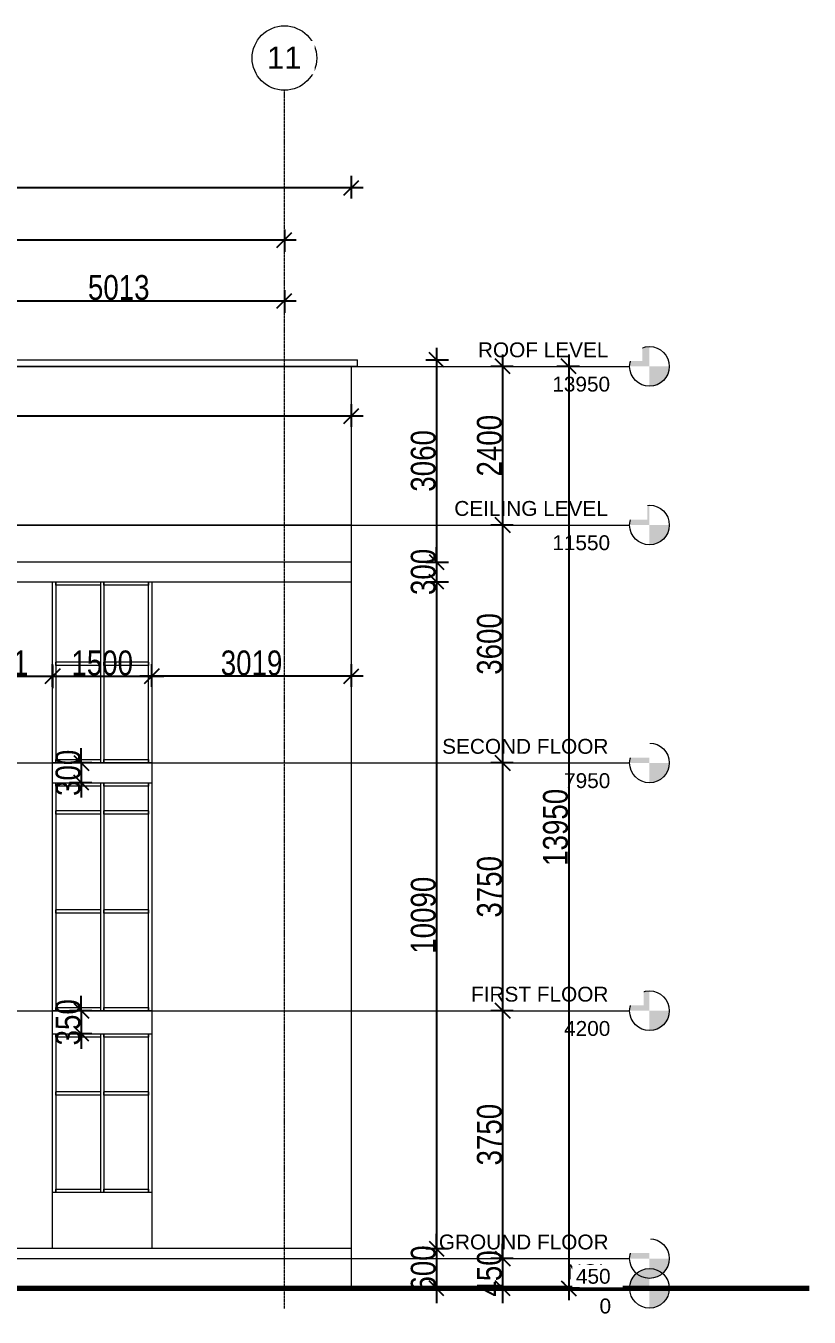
# Model space of a CAD drawing. Header units: millimetres. Extents: x -35190 to 411743, y -233114 to 23872.
# Drawn here: x 109675 to 121525, y -164644 to -145104 of the extents above; entities that cross this region are included whole.
import ezdxf

# ---------------------------------------------------------------- set-up
doc = ezdxf.new("R2010")
doc.units = ezdxf.units.MM
doc.linetypes.add('Centre', pattern=[31.75, 6.35, -4.7625, 15.875, -4.7625])
doc.linetypes.add('Grid Line', pattern=[22.225, 12.7, -3.175, 3.175, -3.175])
for name, color, linetype, lineweight in [('A-ANNO-DIMS', 211, 'Continuous', 9), ('A-DETL-WIDE', 214, 'Continuous', 70), ('A-FLOR-LEVL', 51, 'Continuous', 18), ('A-GLAZ-CWMG', 51, 'Continuous', 18), ('A-WALL', 113, 'Continuous', 18), ('Q-CASE', 31, 'Continuous', 18), ('S-GRID', 1, 'Continuous', 9), ('S-GRID-IDEN', 1, 'Continuous', 9)]:
    doc.layers.add(name, color=color, linetype=linetype, lineweight=lineweight)
doc.styles.add('Arial', font='arial.ttf', dxfattribs={"height": 187.5})
doc.styles.add('Arial_1', font='arial.ttf', dxfattribs={"height": 150})
doc.styles.add('Arial_3', font='arial.ttf', dxfattribs={"width": 0.8, "height": 375})
doc.dimstyles.new('main_4_5mm', dxfattribs={"dimscale": 304.8, "dimtxt": 382.597275, "dimasz": 0.738189, "dimexe": 0.590551, "dimexo": 0.0625, "dimgap": 0.024606, "dimtad": 1, "dimdec": 0, "dimzin": 0, "dimdsep": 46, "dimtxsty": 'Arial_3', "dimblk1": 'OBLIQUE', "dimblk2": 'OBLIQUE', "dimsah": 1, "dimcen": 0.09, "dimdle": 0.590551, "dimazin": 0, "dimtfac": 1, "dimtdec": 4, "dimtix": 1, "dimtmove": 0, "dimatfit": 3, "dimfxl": 0.590551, "dimfxlon": 1, "dimtvp": 1, "dimtolj": 1, "dimtzin": 0, "dimarcsym": 2})

# ---------------------------------------------------------------- blocks, each defined once
blk = doc.blocks.new('Rectangular Mullion - 50 x 150mm-723968-South')
at = {"layer": 'A-GLAZ-CWMG'}
for p, q in [((37880, 3800), (37880, 3850)), ((38555, 3800), (37880, 3800)), ((38555, 3850), (38555, 3800))]:
    blk.add_line(p, q, dxfattribs=at)
blk = doc.blocks.new('Rectangular Mullion - 50 x 150mm-723969-South')
at = {"layer": 'A-GLAZ-CWMG'}
for p, q in [((38605, 1450), (38605, 1500)), ((38605, 1500), (39280, 1500)), ((39280, 1500), (39280, 1450))]:
    blk.add_line(p, q, dxfattribs=at)
blk = doc.blocks.new('Rectangular Mullion - 50 x 150mm-725097-South')
at = {"layer": 'A-GLAZ-CWMG'}
blk.add_line((37880, 2950), (37880, 1450), dxfattribs=at)
blk = doc.blocks.new('Rectangular Mullion - 50 x 150mm-725098-South')
at = {"layer": 'A-GLAZ-CWMG'}
blk.add_line((39280, 2950), (39280, 3850), dxfattribs=at)
blk = doc.blocks.new('Rectangular Mullion - 50 x 150mm-725101-South')
at = {"layer": 'A-GLAZ-CWMG'}
blk.add_line((39280, 7200), (39280, 7650), dxfattribs=at)
blk = doc.blocks.new('Rectangular Mullion - 50 x 150mm-725103-South')
at = {"layer": 'A-GLAZ-CWMG'}
blk.add_line((39280, 9450), (39280, 10690), dxfattribs=at)
blk = doc.blocks.new('Rectangular Mullion - 50 x 150mm-725105-South')
at = {"layer": 'A-GLAZ-CWMG'}
blk.add_line((37880, 7200), (37880, 5700), dxfattribs=at)
blk = doc.blocks.new('Rectangular Mullion - 50 x 150mm-725106-South')
at = {"layer": 'A-GLAZ-CWMG'}
blk.add_line((39280, 4200), (39280, 5700), dxfattribs=at)
blk = doc.blocks.new('Rectangular Mullion - 50 x 150mm-725108-South')
at = {"layer": 'A-GLAZ-CWMG'}
blk.add_line((37880, 10690), (37880, 9450), dxfattribs=at)
blk = doc.blocks.new('Casework 1 - Casework 1-478824-South')
at = {"layer": 'Q-CASE'}
for p, q in [((42349, 10990), (31724, 10990)), ((42349, 10690), (42349, 10990)), ((31724, 10690), (42349, 10690)), ((37830, 600), (37830, 10690)), ((39330, 10690), (39330, 600)), ((42349, 600), (42349, 10690)), ((39330, 7950), (37830, 7950)), ((37830, 7650), (39330, 7650)), ((39330, 4200), (37830, 4200)), ((37830, 3850), (39330, 3850)), ((39330, 1450), (37830, 1450)), ((42349, 600), (22274, 600)), ((42349, 0), (42349, 600)), ((22274, 0), (42349, 0))]:
    blk.add_line(p, q, dxfattribs=at)
blk = doc.blocks.new('Casework 2 - Casework 2-644764-South')
at = {"layer": 'Q-CASE'}
for p, q in [((31499, 14050), (42444, 14050)), ((42444, 13950), (31499, 13950)), ((42444, 13950), (42444, 14050))]:
    blk.add_line(p, q, dxfattribs=at)
blk = doc.blocks.new('Rectangular Mullion - 50 x 150mm-723970-South')
at = {"layer": 'A-GLAZ-CWMG'}
for p, q in [((38605, 5675), (38605, 5725)), ((39280, 5725), (38605, 5725)), ((39280, 5675), (38605, 5675)), ((39280, 5725), (39280, 5675))]:
    blk.add_line(p, q, dxfattribs=at)
blk = doc.blocks.new('Rectangular Mullion - 50 x 150mm-725132-South')
at = {"layer": 'A-GLAZ-CWMG'}
blk.add_line((37880, 3850), (37880, 2950), dxfattribs=at)
blk = doc.blocks.new('Rectangular Mullion - 50 x 150mm-725111-South')
at = {"layer": 'A-GLAZ-CWMG'}
blk.add_line((39280, 1450), (39280, 2950), dxfattribs=at)
blk = doc.blocks.new('Rectangular Mullion - 50 x 150mm-725133-South')
at = {"layer": 'A-GLAZ-CWMG'}
blk.add_line((39280, 5700), (39280, 7200), dxfattribs=at)
blk = doc.blocks.new('Rectangular Mullion - 50 x 150mm-725134-South')
at = {"layer": 'A-GLAZ-CWMG'}
blk.add_line((37880, 7650), (37880, 7200), dxfattribs=at)
blk = doc.blocks.new('Rectangular Mullion - 50 x 150mm-723971-South')
at = {"layer": 'A-GLAZ-CWMG'}
for p, q in [((38605, 3800), (38605, 3850)), ((39280, 3800), (38605, 3800)), ((39280, 3850), (39280, 3800))]:
    blk.add_line(p, q, dxfattribs=at)
blk = doc.blocks.new('Rectangular Mullion - 50 x 150mm-723972-South')
at = {"layer": 'A-GLAZ-CWMG'}
for p, q in [((37880, 1450), (37880, 1500)), ((37880, 1500), (38555, 1500)), ((38555, 1500), (38555, 1450))]:
    blk.add_line(p, q, dxfattribs=at)
blk = doc.blocks.new('Rectangular Mullion - 50 x 150mm-725062-South')
at = {"layer": 'A-GLAZ-CWMG'}
for p, q in [((38555, 2950), (38555, 1450)), ((38605, 2950), (38605, 1450))]:
    blk.add_line(p, q, dxfattribs=at)
blk = doc.blocks.new('Rectangular Mullion - 50 x 150mm-725095-South')
at = {"layer": 'A-GLAZ-CWMG'}
for p, q in [((38555, 3850), (38555, 2950)), ((38605, 3850), (38605, 2950))]:
    blk.add_line(p, q, dxfattribs=at)
blk = doc.blocks.new('Rectangular Mullion - 50 x 150mm-725099-South')
at = {"layer": 'A-GLAZ-CWMG'}
for p, q in [((38555, 7200), (38555, 5700)), ((38605, 7200), (38605, 5700))]:
    blk.add_line(p, q, dxfattribs=at)
blk = doc.blocks.new('Rectangular Mullion - 50 x 150mm-725100-South')
at = {"layer": 'A-GLAZ-CWMG'}
for p, q in [((38555, 7650), (38555, 7200)), ((38605, 7650), (38605, 7200))]:
    blk.add_line(p, q, dxfattribs=at)
blk = doc.blocks.new('Rectangular Mullion - 50 x 150mm-725102-South')
at = {"layer": 'A-GLAZ-CWMG'}
for p, q in [((38555, 10690), (38555, 9450)), ((38605, 10690), (38605, 9450))]:
    blk.add_line(p, q, dxfattribs=at)
blk = doc.blocks.new('Level - M_Level Head - Circle-24867-South')
at = {"layer": 'A-FLOR-LEVL', "lineweight": 9}
h = blk.add_hatch(color=256, dxfattribs=at)
edge = h.paths.add_edge_path()
edge.add_line((46858, 0), (46558, 0))
edge.add_arc((46858, 0), 300, 90, 180, ccw=False)
edge.add_line((46858, 300), (46858, 0))
h = blk.add_hatch(color=256, dxfattribs=at)
edge = h.paths.add_edge_path()
edge.add_line((46858, -300), (46858, 0))
edge.add_line((46858, 0), (47158, 0))
edge.add_arc((46858, 0), 300, 270, 360, ccw=False)
blk.add_circle((46858, 0), 300, dxfattribs=at)
blk = doc.blocks.new('Grid - M_Grid Head - Circle-24584-South')
at = {"layer": 'S-GRID-IDEN'}
blk.add_circle((-10714, 18616), 488, dxfattribs=at)
blk = doc.blocks.new('_Oblique')
at = {"color": 0, "linetype": 'ByBlock', "lineweight": -2}
blk.add_line((-0.5, -0.5), (0.5, 0.5), dxfattribs=at)
blk = doc.blocks.new('*D2198')
at = {"layer": 'A-ANNO-DIMS', "color": 0, "lineweight": -2, "transparency": 16777216}
for p, q in [((108395, -149264), (113767, -149264)), ((108575, -149103), (108575, -149444)), ((113587, -149103), (113587, -149444))]:
    blk.add_line(p, q, dxfattribs=at)
at = {"layer": 'Defpoints', "color": 0, "transparency": 16777216}
for p in [(108575, -149084), (113587, -149084), (113587, -149264)]:
    blk.add_point(p, dxfattribs=at)
at = {"layer": 'A-ANNO-DIMS', "color": 0, "lineweight": -2, "transparency": 16777216, "xscale": 224.9999999999999, "yscale": 224.9999999999999, "zscale": 224.9999999999999, "rotation": 180}
blk.add_blockref('_Oblique', (108575, -149264), dxfattribs=at)
at = {"layer": 'A-ANNO-DIMS', "color": 0, "lineweight": -2, "transparency": 16777216, "xscale": 224.9999999999999, "yscale": 224.9999999999999, "zscale": 224.9999999999999}
blk.add_blockref('_Oblique', (113587, -149264), dxfattribs=at)
at = {"layer": 'A-ANNO-DIMS', "color": 0, "transparency": 16777216, "insert": (111081, -149065), "char_height": 375, "width": 991.69, "attachment_point": 5, "style": 'Arial_3'}
blk.add_mtext('\\A1;5013', dxfattribs=at)
blk = doc.blocks.new('*D2199')
at = {"layer": 'A-ANNO-DIMS', "color": 0, "lineweight": -2, "transparency": 16777216}
for p, q in [((60525, -147716), (60525, -147375)), ((114600, -147716), (114600, -147375)), ((114780, -147555), (60345, -147555))]:
    blk.add_line(p, q, dxfattribs=at)
at = {"layer": 'Defpoints', "color": 0, "transparency": 16777216}
for p in [(60525, -147555), (60525, -147735), (114600, -147735)]:
    blk.add_point(p, dxfattribs=at)
at = {"layer": 'A-ANNO-DIMS', "color": 0, "lineweight": -2, "transparency": 16777216, "xscale": 224.9999999999999, "yscale": 224.9999999999999, "zscale": 224.9999999999999, "rotation": 180}
blk.add_blockref('_Oblique', (60525, -147555), dxfattribs=at)
at = {"layer": 'A-ANNO-DIMS', "color": 0, "lineweight": -2, "transparency": 16777216, "xscale": 224.9999999999999, "yscale": 224.9999999999999, "zscale": 224.9999999999999}
blk.add_blockref('_Oblique', (114600, -147555), dxfattribs=at)
at = {"layer": 'A-ANNO-DIMS', "color": 0, "transparency": 16777216, "insert": (87562, -147356), "char_height": 375, "width": 1239.62, "attachment_point": 5, "style": 'Arial_3'}
blk.add_mtext('\\A1;54075', dxfattribs=at)
blk = doc.blocks.new('*D2200')
at = {"layer": 'A-ANNO-DIMS', "color": 0, "lineweight": -2, "transparency": 16777216}
for p, q in [((61537, -148183), (61537, -148524)), ((113587, -148183), (113587, -148524)), ((61357, -148344), (113767, -148344))]:
    blk.add_line(p, q, dxfattribs=at)
at = {"layer": 'Defpoints', "color": 0, "transparency": 16777216}
for p in [(61537, -148164), (113587, -148164), (113587, -148344)]:
    blk.add_point(p, dxfattribs=at)
at = {"layer": 'A-ANNO-DIMS', "color": 0, "lineweight": -2, "transparency": 16777216, "xscale": 224.9999999999999, "yscale": 224.9999999999999, "zscale": 224.9999999999999, "rotation": 180}
blk.add_blockref('_Oblique', (61537, -148344), dxfattribs=at)
at = {"layer": 'A-ANNO-DIMS', "color": 0, "lineweight": -2, "transparency": 16777216, "xscale": 224.9999999999999, "yscale": 224.9999999999999, "zscale": 224.9999999999999}
blk.add_blockref('_Oblique', (113587, -148344), dxfattribs=at)
at = {"layer": 'A-ANNO-DIMS', "color": 0, "transparency": 16777216, "insert": (87562, -148145), "char_height": 375, "width": 1239.62, "attachment_point": 5, "style": 'Arial_3'}
blk.add_mtext('\\A1;52050', dxfattribs=at)
blk = doc.blocks.new('*D2201')
at = {"layer": 'A-ANNO-DIMS', "color": 0, "lineweight": -2, "transparency": 16777216}
for p, q in [((94525, -151169), (94525, -150829)), ((114600, -151169), (114600, -150829)), ((114780, -151009), (94345, -151009))]:
    blk.add_line(p, q, dxfattribs=at)
at = {"layer": 'Defpoints', "color": 0, "transparency": 16777216}
for p in [(94525, -151009), (94525, -151189), (114600, -151189)]:
    blk.add_point(p, dxfattribs=at)
at = {"layer": 'A-ANNO-DIMS', "color": 0, "lineweight": -2, "transparency": 16777216, "xscale": 224.9999999999999, "yscale": 224.9999999999999, "zscale": 224.9999999999999, "rotation": 180}
blk.add_blockref('_Oblique', (94525, -151009), dxfattribs=at)
at = {"layer": 'A-ANNO-DIMS', "color": 0, "lineweight": -2, "transparency": 16777216, "xscale": 224.9999999999999, "yscale": 224.9999999999999, "zscale": 224.9999999999999}
blk.add_blockref('_Oblique', (114600, -151009), dxfattribs=at)
at = {"layer": 'A-ANNO-DIMS', "color": 0, "transparency": 16777216, "insert": (104562, -150810), "char_height": 375, "width": 1239.62, "attachment_point": 5, "style": 'Arial_3'}
blk.add_mtext('\\A1;20075', dxfattribs=at)
blk = doc.blocks.new('*D2205')
at = {"layer": 'A-ANNO-DIMS', "color": 0, "lineweight": -2, "transparency": 16777216}
for p, q in [((118049, -150257), (117708, -150257)), ((117888, -150077), (117888, -164387)), ((118049, -164207), (117708, -164207))]:
    blk.add_line(p, q, dxfattribs=at)
at = {"layer": 'Defpoints', "color": 0, "transparency": 16777216}
for p in [(118068, -150257), (117888, -164207), (118068, -164207)]:
    blk.add_point(p, dxfattribs=at)
at = {"layer": 'A-ANNO-DIMS', "color": 0, "lineweight": -2, "transparency": 16777216, "xscale": 224.9999999999999, "yscale": 224.9999999999999, "zscale": 224.9999999999999}
for p, rotation in [((117888, -150257), 90), ((117888, -164207), 270)]:
    blk.add_blockref('_Oblique', p, dxfattribs=dict(at, rotation=rotation))
at = {"layer": 'A-ANNO-DIMS', "color": 0, "transparency": 16777216, "insert": (117689, -157232), "char_height": 375, "width": 1239.62, "attachment_point": 5, "rotation": 90, "style": 'Arial_3'}
blk.add_mtext('\\A1;13950', dxfattribs=at)
blk = doc.blocks.new('*D2206')
at = {"layer": 'A-ANNO-DIMS', "color": 0, "lineweight": -2, "transparency": 16777216}
for p, q in [((117049, -150257), (116708, -150257)), ((116888, -150077), (116888, -152837)), ((117049, -152657), (116708, -152657))]:
    blk.add_line(p, q, dxfattribs=at)
at = {"layer": 'Defpoints', "color": 0, "transparency": 16777216}
for p in [(117068, -150257), (116888, -152657), (117068, -152657)]:
    blk.add_point(p, dxfattribs=at)
at = {"layer": 'A-ANNO-DIMS', "color": 0, "lineweight": -2, "transparency": 16777216, "xscale": 224.9999999999999, "yscale": 224.9999999999999, "zscale": 224.9999999999999}
for p, rotation in [((116888, -150257), 90), ((116888, -152657), 270)]:
    blk.add_blockref('_Oblique', p, dxfattribs=dict(at, rotation=rotation))
at = {"layer": 'A-ANNO-DIMS', "color": 0, "transparency": 16777216, "insert": (116689, -151457), "char_height": 375, "width": 991.69, "attachment_point": 5, "rotation": 90, "style": 'Arial_3'}
blk.add_mtext('\\A1;2400', dxfattribs=at)
blk = doc.blocks.new('*D2207')
at = {"layer": 'A-ANNO-DIMS', "color": 0, "lineweight": -2, "transparency": 16777216}
for p, q in [((116888, -152477), (116888, -156437)), ((117049, -152657), (116708, -152657)), ((117049, -156257), (116708, -156257))]:
    blk.add_line(p, q, dxfattribs=at)
at = {"layer": 'Defpoints', "color": 0, "transparency": 16777216}
for p in [(117068, -152657), (116888, -156257), (117068, -156257)]:
    blk.add_point(p, dxfattribs=at)
at = {"layer": 'A-ANNO-DIMS', "color": 0, "lineweight": -2, "transparency": 16777216, "xscale": 224.9999999999999, "yscale": 224.9999999999999, "zscale": 224.9999999999999}
for p, rotation in [((116888, -152657), 90), ((116888, -156257), 270)]:
    blk.add_blockref('_Oblique', p, dxfattribs=dict(at, rotation=rotation))
at = {"layer": 'A-ANNO-DIMS', "color": 0, "transparency": 16777216, "insert": (116689, -154457), "char_height": 375, "width": 991.69, "attachment_point": 5, "rotation": 90, "style": 'Arial_3'}
blk.add_mtext('\\A1;3600', dxfattribs=at)
blk = doc.blocks.new('*D2208')
at = {"layer": 'A-ANNO-DIMS', "color": 0, "lineweight": -2, "transparency": 16777216}
for p, q in [((116888, -156077), (116888, -160187)), ((117049, -156257), (116708, -156257)), ((117049, -160007), (116708, -160007))]:
    blk.add_line(p, q, dxfattribs=at)
at = {"layer": 'Defpoints', "color": 0, "transparency": 16777216}
for p in [(117068, -156257), (116888, -160007), (117068, -160007)]:
    blk.add_point(p, dxfattribs=at)
at = {"layer": 'A-ANNO-DIMS', "color": 0, "lineweight": -2, "transparency": 16777216, "xscale": 224.9999999999999, "yscale": 224.9999999999999, "zscale": 224.9999999999999}
for p, rotation in [((116888, -156257), 90), ((116888, -160007), 270)]:
    blk.add_blockref('_Oblique', p, dxfattribs=dict(at, rotation=rotation))
at = {"layer": 'A-ANNO-DIMS', "color": 0, "transparency": 16777216, "insert": (116689, -158132), "char_height": 375, "width": 991.69, "attachment_point": 5, "rotation": 90, "style": 'Arial_3'}
blk.add_mtext('\\A1;3750', dxfattribs=at)
blk = doc.blocks.new('*D2209')
at = {"layer": 'A-ANNO-DIMS', "color": 0, "lineweight": -2, "transparency": 16777216}
for p, q in [((116888, -159827), (116888, -163937)), ((117049, -160007), (116708, -160007)), ((117049, -163757), (116708, -163757))]:
    blk.add_line(p, q, dxfattribs=at)
at = {"layer": 'Defpoints', "color": 0, "transparency": 16777216}
for p in [(117068, -160007), (116888, -163757), (117068, -163757)]:
    blk.add_point(p, dxfattribs=at)
at = {"layer": 'A-ANNO-DIMS', "color": 0, "lineweight": -2, "transparency": 16777216, "xscale": 224.9999999999999, "yscale": 224.9999999999999, "zscale": 224.9999999999999}
for p, rotation in [((116888, -160007), 90), ((116888, -163757), 270)]:
    blk.add_blockref('_Oblique', p, dxfattribs=dict(at, rotation=rotation))
at = {"layer": 'A-ANNO-DIMS', "color": 0, "transparency": 16777216, "insert": (116689, -161882), "char_height": 375, "width": 991.69, "attachment_point": 5, "rotation": 90, "style": 'Arial_3'}
blk.add_mtext('\\A1;3750', dxfattribs=at)
blk = doc.blocks.new('*D2210')
at = {"layer": 'A-ANNO-DIMS', "color": 0, "lineweight": -2, "transparency": 16777216}
for p, q in [((116888, -163757), (116888, -163532)), ((117049, -163757), (116708, -163757)), ((116888, -163757), (116888, -164207)), ((117049, -164207), (116708, -164207)), ((116888, -164207), (116888, -164432))]:
    blk.add_line(p, q, dxfattribs=at)
at = {"layer": 'Defpoints', "color": 0, "transparency": 16777216}
for p in [(117068, -163757), (116888, -164207), (117068, -164207)]:
    blk.add_point(p, dxfattribs=at)
at = {"layer": 'A-ANNO-DIMS', "color": 0, "lineweight": -2, "transparency": 16777216, "xscale": 224.9999999999999, "yscale": 224.9999999999999, "zscale": 224.9999999999999}
for p, rotation in [((116888, -163757), 270), ((116888, -164207), 90)]:
    blk.add_blockref('_Oblique', p, dxfattribs=dict(at, rotation=rotation))
at = {"layer": 'A-ANNO-DIMS', "color": 0, "transparency": 16777216, "insert": (116689, -163982), "char_height": 375, "width": 743.77, "attachment_point": 5, "rotation": 90, "style": 'Arial_3'}
blk.add_mtext('\\A1;450', dxfattribs=at)
blk = doc.blocks.new('*D2211')
at = {"layer": 'A-ANNO-DIMS', "color": 0, "lineweight": -2, "transparency": 16777216}
for p, q in [((115888, -149977), (115888, -153397)), ((115727, -150157), (116068, -150157)), ((115727, -153217), (116068, -153217))]:
    blk.add_line(p, q, dxfattribs=at)
at = {"layer": 'Defpoints', "color": 0, "transparency": 16777216}
for p in [(115708, -150157), (115708, -153217), (115888, -153217)]:
    blk.add_point(p, dxfattribs=at)
at = {"layer": 'A-ANNO-DIMS', "color": 0, "lineweight": -2, "transparency": 16777216, "xscale": 224.9999999999999, "yscale": 224.9999999999999, "zscale": 224.9999999999999}
for p, rotation in [((115888, -150157), 90), ((115888, -153217), 270)]:
    blk.add_blockref('_Oblique', p, dxfattribs=dict(at, rotation=rotation))
at = {"layer": 'A-ANNO-DIMS', "color": 0, "transparency": 16777216, "insert": (115689, -151687), "char_height": 375, "width": 991.69, "attachment_point": 5, "rotation": 90, "style": 'Arial_3'}
blk.add_mtext('\\A1;3060', dxfattribs=at)
blk = doc.blocks.new('*D2212')
at = {"layer": 'A-ANNO-DIMS', "color": 0, "lineweight": -2, "transparency": 16777216}
for p, q in [((115888, -153217), (115888, -152992)), ((115727, -153217), (116068, -153217)), ((115888, -153217), (115888, -153517)), ((115727, -153517), (116068, -153517)), ((115888, -153517), (115888, -153742))]:
    blk.add_line(p, q, dxfattribs=at)
at = {"layer": 'Defpoints', "color": 0, "transparency": 16777216}
for p in [(115708, -153217), (115708, -153517), (115888, -153517)]:
    blk.add_point(p, dxfattribs=at)
at = {"layer": 'A-ANNO-DIMS', "color": 0, "lineweight": -2, "transparency": 16777216, "xscale": 224.9999999999999, "yscale": 224.9999999999999, "zscale": 224.9999999999999}
for p, rotation in [((115888, -153217), 270), ((115888, -153517), 90)]:
    blk.add_blockref('_Oblique', p, dxfattribs=dict(at, rotation=rotation))
at = {"layer": 'A-ANNO-DIMS', "color": 0, "transparency": 16777216, "insert": (115689, -153367), "char_height": 375, "width": 743.77, "attachment_point": 5, "rotation": 90, "style": 'Arial_3'}
blk.add_mtext('\\A1;300', dxfattribs=at)
blk = doc.blocks.new('*D2213')
at = {"layer": 'A-ANNO-DIMS', "color": 0, "lineweight": -2, "transparency": 16777216}
for p, q in [((115888, -153337), (115888, -163787)), ((115727, -153517), (116068, -153517)), ((115727, -163607), (116068, -163607))]:
    blk.add_line(p, q, dxfattribs=at)
at = {"layer": 'Defpoints', "color": 0, "transparency": 16777216}
for p in [(115708, -153517), (115708, -163607), (115888, -163607)]:
    blk.add_point(p, dxfattribs=at)
at = {"layer": 'A-ANNO-DIMS', "color": 0, "lineweight": -2, "transparency": 16777216, "xscale": 224.9999999999999, "yscale": 224.9999999999999, "zscale": 224.9999999999999}
for p, rotation in [((115888, -153517), 90), ((115888, -163607), 270)]:
    blk.add_blockref('_Oblique', p, dxfattribs=dict(at, rotation=rotation))
at = {"layer": 'A-ANNO-DIMS', "color": 0, "transparency": 16777216, "insert": (115689, -158562), "char_height": 375, "width": 1239.62, "attachment_point": 5, "rotation": 90, "style": 'Arial_3'}
blk.add_mtext('\\A1;10090', dxfattribs=at)
blk = doc.blocks.new('*D2214')
at = {"layer": 'A-ANNO-DIMS', "color": 0, "lineweight": -2, "transparency": 16777216}
for p, q in [((115888, -163607), (115888, -163382)), ((115727, -163607), (116068, -163607)), ((115888, -163607), (115888, -164207)), ((115727, -164207), (116068, -164207)), ((115888, -164207), (115888, -164432))]:
    blk.add_line(p, q, dxfattribs=at)
at = {"layer": 'Defpoints', "color": 0, "transparency": 16777216}
for p in [(115708, -163607), (115708, -164207), (115888, -164207)]:
    blk.add_point(p, dxfattribs=at)
at = {"layer": 'A-ANNO-DIMS', "color": 0, "lineweight": -2, "transparency": 16777216, "xscale": 224.9999999999999, "yscale": 224.9999999999999, "zscale": 224.9999999999999}
for p, rotation in [((115888, -163607), 270), ((115888, -164207), 90)]:
    blk.add_blockref('_Oblique', p, dxfattribs=dict(at, rotation=rotation))
at = {"layer": 'A-ANNO-DIMS', "color": 0, "transparency": 16777216, "insert": (115689, -163907), "char_height": 375, "width": 743.77, "attachment_point": 5, "rotation": 90, "style": 'Arial_3'}
blk.add_mtext('\\A1;600', dxfattribs=at)
blk = doc.blocks.new('*D2215')
at = {"layer": 'A-ANNO-DIMS', "color": 0, "lineweight": -2, "transparency": 16777216}
for p, q in [((114780, -154945), (111401, -154945)), ((111581, -155106), (111581, -154765)), ((114600, -155106), (114600, -154765))]:
    blk.add_line(p, q, dxfattribs=at)
at = {"layer": 'Defpoints', "color": 0, "transparency": 16777216}
for p in [(111581, -154945), (111581, -155125), (114600, -155125)]:
    blk.add_point(p, dxfattribs=at)
at = {"layer": 'A-ANNO-DIMS', "color": 0, "lineweight": -2, "transparency": 16777216, "xscale": 224.9999999999999, "yscale": 224.9999999999999, "zscale": 224.9999999999999, "rotation": 180}
blk.add_blockref('_Oblique', (111581, -154945), dxfattribs=at)
at = {"layer": 'A-ANNO-DIMS', "color": 0, "lineweight": -2, "transparency": 16777216, "xscale": 224.9999999999999, "yscale": 224.9999999999999, "zscale": 224.9999999999999}
blk.add_blockref('_Oblique', (114600, -154945), dxfattribs=at)
at = {"layer": 'A-ANNO-DIMS', "color": 0, "transparency": 16777216, "insert": (113090, -154746), "char_height": 375, "width": 991.69, "attachment_point": 5, "style": 'Arial_3'}
blk.add_mtext('\\A1;3019', dxfattribs=at)
blk = doc.blocks.new('*D2216')
at = {"layer": 'A-ANNO-DIMS', "color": 0, "lineweight": -2, "transparency": 16777216}
for p, q in [((108230, -154945), (110261, -154945)), ((108410, -154784), (108410, -155125)), ((110081, -154784), (110081, -155125))]:
    blk.add_line(p, q, dxfattribs=at)
at = {"layer": 'Defpoints', "color": 0, "transparency": 16777216}
for p in [(108410, -154765), (110081, -154765), (110081, -154945)]:
    blk.add_point(p, dxfattribs=at)
at = {"layer": 'A-ANNO-DIMS', "color": 0, "lineweight": -2, "transparency": 16777216, "xscale": 224.9999999999999, "yscale": 224.9999999999999, "zscale": 224.9999999999999, "rotation": 180}
blk.add_blockref('_Oblique', (108410, -154945), dxfattribs=at)
at = {"layer": 'A-ANNO-DIMS', "color": 0, "lineweight": -2, "transparency": 16777216, "xscale": 224.9999999999999, "yscale": 224.9999999999999, "zscale": 224.9999999999999}
blk.add_blockref('_Oblique', (110081, -154945), dxfattribs=at)
at = {"layer": 'A-ANNO-DIMS', "color": 0, "transparency": 16777216, "insert": (109245, -154746), "char_height": 375, "width": 991.69, "attachment_point": 5, "style": 'Arial_3'}
blk.add_mtext('\\A1;1671', dxfattribs=at)
blk = doc.blocks.new('*D2217')
at = {"layer": 'A-ANNO-DIMS', "color": 0, "lineweight": -2, "transparency": 16777216}
for p, q in [((109901, -154945), (111761, -154945)), ((110081, -155106), (110081, -154765)), ((111581, -155106), (111581, -154765))]:
    blk.add_line(p, q, dxfattribs=at)
at = {"layer": 'Defpoints', "color": 0, "transparency": 16777216}
for p in [(111581, -154945), (110081, -155125), (111581, -155125)]:
    blk.add_point(p, dxfattribs=at)
at = {"layer": 'A-ANNO-DIMS', "color": 0, "lineweight": -2, "transparency": 16777216, "xscale": 224.9999999999999, "yscale": 224.9999999999999, "zscale": 224.9999999999999, "rotation": 180}
blk.add_blockref('_Oblique', (110081, -154945), dxfattribs=at)
at = {"layer": 'A-ANNO-DIMS', "color": 0, "lineweight": -2, "transparency": 16777216, "xscale": 224.9999999999999, "yscale": 224.9999999999999, "zscale": 224.9999999999999}
blk.add_blockref('_Oblique', (111581, -154945), dxfattribs=at)
at = {"layer": 'A-ANNO-DIMS', "color": 0, "transparency": 16777216, "insert": (110831, -154746), "char_height": 375, "width": 991.69, "attachment_point": 5, "style": 'Arial_3'}
blk.add_mtext('\\A1;1500', dxfattribs=at)
blk = doc.blocks.new('*D2220')
at = {"layer": 'A-ANNO-DIMS', "color": 0, "lineweight": -2, "transparency": 16777216}
for p, q in [((110515, -156257), (110515, -156032)), ((110676, -156257), (110335, -156257)), ((110515, -156257), (110515, -156557)), ((110676, -156557), (110335, -156557)), ((110515, -156557), (110515, -156782))]:
    blk.add_line(p, q, dxfattribs=at)
at = {"layer": 'Defpoints', "color": 0, "transparency": 16777216}
for p in [(110695, -156257), (110515, -156557), (110695, -156557)]:
    blk.add_point(p, dxfattribs=at)
at = {"layer": 'A-ANNO-DIMS', "color": 0, "lineweight": -2, "transparency": 16777216, "xscale": 224.9999999999999, "yscale": 224.9999999999999, "zscale": 224.9999999999999}
for p, rotation in [((110515, -156257), 270), ((110515, -156557), 90)]:
    blk.add_blockref('_Oblique', p, dxfattribs=dict(at, rotation=rotation))
at = {"layer": 'A-ANNO-DIMS', "color": 0, "transparency": 16777216, "insert": (110316, -156407), "char_height": 375, "width": 743.77, "attachment_point": 5, "rotation": 90, "style": 'Arial_3'}
blk.add_mtext('\\A1;300', dxfattribs=at)
blk = doc.blocks.new('*D2221')
at = {"layer": 'A-ANNO-DIMS', "color": 0, "lineweight": -2, "transparency": 16777216}
for p, q in [((110515, -160007), (110515, -159782)), ((110676, -160007), (110335, -160007)), ((110515, -160007), (110515, -160357)), ((110676, -160357), (110335, -160357)), ((110515, -160357), (110515, -160582))]:
    blk.add_line(p, q, dxfattribs=at)
at = {"layer": 'Defpoints', "color": 0, "transparency": 16777216}
for p in [(110695, -160007), (110515, -160357), (110695, -160357)]:
    blk.add_point(p, dxfattribs=at)
at = {"layer": 'A-ANNO-DIMS', "color": 0, "lineweight": -2, "transparency": 16777216, "xscale": 224.9999999999999, "yscale": 224.9999999999999, "zscale": 224.9999999999999}
for p, rotation in [((110515, -160007), 270), ((110515, -160357), 90)]:
    blk.add_blockref('_Oblique', p, dxfattribs=dict(at, rotation=rotation))
at = {"layer": 'A-ANNO-DIMS', "color": 0, "transparency": 16777216, "insert": (110316, -160182), "char_height": 375, "width": 743.77, "attachment_point": 5, "rotation": 90, "style": 'Arial_3'}
blk.add_mtext('\\A1;350', dxfattribs=at)

msp = doc.modelspace()

# ---------------------------------------------------------------- linework, layer by layer
at = {"layer": 'A-DETL-WIDE'}
msp.add_line((57575.8, -164207.1), (121524.9, -164207.1), dxfattribs=at)
at = {"layer": 'A-WALL'}
for p, q in [((114599.9, -153217.1), (114599.9, -150257.1)), ((114599.9, -152657.1), (103674.9, -152657.1))]:
    msp.add_line(p, q, dxfattribs=at)
at = {"layer": 'S-GRID', "linetype": 'Grid Line'}
msp.add_line((113587.4, -164511.9), (113587.4, -146078.5), dxfattribs=at)

# ---------------------------------------------------------------- block references
at = {"layer": 'A-FLOR-LEVL', "lineweight": 9}
for p in [(72251, -150257.1), (72251, -152657.1), (72251, -156257.1), (72251, -160007.1), (72251, -164207.1)]:
    msp.add_blockref('Level - M_Level Head - Circle-24867-South', p, dxfattribs=at)
at = {"layer": 'A-GLAZ-CWMG'}
for name, p in [('Rectangular Mullion - 50 x 150mm-723968-South', (72251, -157367.1)), ('Rectangular Mullion - 50 x 150mm-725108-South', (72251, -164207.1)), ('Rectangular Mullion - 50 x 150mm-725102-South', (72251, -164207.1)), ('Rectangular Mullion - 50 x 150mm-723971-South', (72251, -157367.1)), ('Rectangular Mullion - 50 x 150mm-725103-South', (72251, -164207.1)), ('Rectangular Mullion - 50 x 150mm-723970-South', (71526, -160457.1)), ('Rectangular Mullion - 50 x 150mm-725097-South', (72251, -157707.1)), ('Rectangular Mullion - 50 x 150mm-725062-South', (72251, -157707.1)), ('Rectangular Mullion - 50 x 150mm-723970-South', (72251, -160457.1)), ('Rectangular Mullion - 50 x 150mm-725106-South', (72251, -160457.1)), ('Rectangular Mullion - 50 x 150mm-723972-South', (72251, -157707.1)), ('Rectangular Mullion - 50 x 150mm-723969-South', (72251, -157707.1)), ('Rectangular Mullion - 50 x 150mm-723968-South', (72251, -160407.1)), ('Rectangular Mullion - 50 x 150mm-725134-South', (72251, -164207.1)), ('Rectangular Mullion - 50 x 150mm-725100-South', (72251, -164207.1)), ('Rectangular Mullion - 50 x 150mm-723971-South', (72251, -160407.1)), ('Rectangular Mullion - 50 x 150mm-725101-South', (72251, -164207.1)), ('Rectangular Mullion - 50 x 150mm-723970-South', (71526, -162707.1)), ('Rectangular Mullion - 50 x 150mm-725105-South', (72251, -164207.1)), ('Rectangular Mullion - 50 x 150mm-725099-South', (72251, -164207.1)), ('Rectangular Mullion - 50 x 150mm-723970-South', (72251, -162707.1)), ('Rectangular Mullion - 50 x 150mm-725133-South', (72251, -164207.1)), ('Rectangular Mullion - 50 x 150mm-723970-South', (71526, -164207.1)), ('Rectangular Mullion - 50 x 150mm-725097-South', (72251, -161457.1)), ('Rectangular Mullion - 50 x 150mm-725062-South', (72251, -161457.1)), ('Rectangular Mullion - 50 x 150mm-723970-South', (72251, -164207.1)), ('Rectangular Mullion - 50 x 150mm-725106-South', (72251, -164207.1)), ('Rectangular Mullion - 50 x 150mm-723972-South', (72251, -161457.1)), ('Rectangular Mullion - 50 x 150mm-723969-South', (72251, -161457.1)), ('Rectangular Mullion - 50 x 150mm-723968-South', (72251, -164207.1)), ('Rectangular Mullion - 50 x 150mm-725132-South', (72251, -164207.1)), ('Rectangular Mullion - 50 x 150mm-725095-South', (72251, -164207.1)), ('Rectangular Mullion - 50 x 150mm-723971-South', (72251, -164207.1)), ('Rectangular Mullion - 50 x 150mm-725098-South', (72251, -164207.1)), ('Rectangular Mullion - 50 x 150mm-723970-South', (71526, -166957.1)), ('Rectangular Mullion - 50 x 150mm-725097-South', (72251, -164207.1)), ('Rectangular Mullion - 50 x 150mm-725062-South', (72251, -164207.1)), ('Rectangular Mullion - 50 x 150mm-723970-South', (72251, -166957.1)), ('Rectangular Mullion - 50 x 150mm-725111-South', (72251, -164207.1)), ('Rectangular Mullion - 50 x 150mm-723972-South', (72251, -164207.1)), ('Rectangular Mullion - 50 x 150mm-723969-South', (72251, -164207.1))]:
    msp.add_blockref(name, p, dxfattribs=at)
at = {"layer": 'Q-CASE'}
for name in ['Casework 2 - Casework 2-644764-South', 'Casework 1 - Casework 1-478824-South']:
    msp.add_blockref(name, (72251, -164207.1), dxfattribs=at)
at = {"layer": 'S-GRID-IDEN'}
msp.add_blockref('Grid - M_Grid Head - Circle-24584-South', (124301, -164207.1), dxfattribs=at)

# ---------------------------------------------------------------- texts
at = {"layer": 'A-FLOR-LEVL', "lineweight": 9, "insert": (118353.9, -164362.6), "char_height": 225, "width": 216.456, "attachment_point": 1, "style": 'Arial', "bg_fill": 3, "box_fill_scale": 1.25, "bg_fill_color": 256, "bg_fill_true_color": 13158600, "bg_fill_transparency": 0}
msp.add_mtext('0', dxfattribs=at)

# ---------------------------------------------------------------- dimensions: what is measured, and where the dimension line sits
at = {"layer": 'A-ANNO-DIMS'}
for base, p1, p2, override, picture, middle in [((60524.9, -147555.1), (114599.9, -147735.1), (60524.9, -147735.1), {"dimpost": '<>', "dimfxl": 54075}, '*D2199', (87562.4, -147356.1)), ((113587.4, -148344), (61537.4, -148164), (113587.4, -148164), {"dimpost": '<>', "dimfxl": 52050}, '*D2200', (87562.4, -148145)), ((113587.3825008, -149263.9938732), (108574.8825008, -149083.9938732), (113587.3825008, -149083.9938732), {"dimpost": '<>', "dimfxl": 5012.5}, '*D2198', (111081.1325008, -149064.9011038)), ((94524.9, -151008.5), (114599.9, -151188.5), (94524.9, -151188.5), {"dimpost": '<>', "dimfxl": 20075}, '*D2201', (104562.4, -150809.6)), ((110080.9, -154944.8), (108409.9, -154764.8), (110080.9, -154764.8), {"dimpost": '<>', "dimfxl": 1671}, '*D2216', (109245.4, -154745.9)), ((111580.9, -154944.8), (110080.9, -155124.8), (111580.9, -155124.8), {"dimpost": '<>', "dimfxl": 1500}, '*D2217', (110830.9, -154745.9)), ((111580.9, -154944.8), (114599.9, -155124.8), (111580.9, -155124.8), {"dimpost": '<>', "dimfxl": 3019}, '*D2215', (113090.4, -154745.7))]:
    dim = msp.add_linear_dim(base=base, p1=p1, p2=p2, dimstyle='main_4_5mm', override=override, dxfattribs=at)
    dim.commit()
    dim.dimension.update_dxf_attribs({"geometry": picture, "text_midpoint": middle})
for base, p1, p2, override, picture, middle in [((115887.6, -153517.1), (115707.6, -153217.1), (115707.6, -153517.1), {"dimpost": '<>', "dimfxl": 300}, '*D2212', (115688.6, -153367.1)), ((110515.1, -156557.1), (110695.1, -156257.1), (110695.1, -156557.1), {"dimpost": '<>', "dimfxl": 300}, '*D2220', (110316, -156407.1)), ((110515.1, -160357.1), (110695.1, -160007.1), (110695.1, -160357.1), {"dimpost": '<>', "dimfxl": 350}, '*D2221', (110316, -160182.1))]:
    dim = msp.add_linear_dim(base=base, p1=p1, p2=p2, angle=90, dimstyle='main_4_5mm', override=override, dxfattribs=at)
    dim.commit()
    dim.dimension.update_dxf_attribs({"geometry": picture, "text_midpoint": middle})

# ---------------------------------------------------------------- next in the draw order: texts
at = {"layer": 'A-FLOR-LEVL', "lineweight": 9, "char_height": 225, "attachment_point": 1, "style": 'Arial', "bg_fill": 3, "box_fill_scale": 1.25, "bg_fill_color": 256, "bg_fill_true_color": 13158600, "bg_fill_transparency": 0}
for s, insert, width in [('ROOF LEVEL', (116514.4, -149893.8), 2429.113), ('13950', (117639.2, -150412.6), 1082.278), ('CEILING LEVEL', (116156.6, -152293.8), 2862.024), ('11550', (117639.2, -152812.6), 1082.278), ('SECOND FLOOR', (115973.6, -155893.8), 3084.493), ('7950', (117817.7, -156412.6), 865.822), ('FIRST FLOOR', (116410.1, -159643.8), 2555.379), ('4200', (117817.7, -160162.6), 865.822), ('NGL', (117863.6, -163843.8), 793.671)]:
    msp.add_mtext(s, dxfattribs=dict(at, insert=insert, width=width))
at = {"layer": 'S-GRID-IDEN', "insert": (113321.8, -145416.6), "char_height": 337.5, "width": 637.342, "attachment_point": 1, "style": 'Arial_1', "bg_fill": 3, "box_fill_scale": 1.25, "bg_fill_color": 256, "bg_fill_true_color": 13158600, "bg_fill_transparency": 0}
msp.add_mtext('11', dxfattribs=at)

# ---------------------------------------------------------------- next in the draw order: linework, layer by layer
at = {"layer": 'A-FLOR-LEVL', "linetype": 'Centre', "lineweight": 9}
for p, q in [((55656.4, -150257.1), (118808.8, -150257.1)), ((55656.4, -152657.1), (118808.8, -152657.1)), ((55656.4, -156257.1), (118808.8, -156257.1)), ((55656.4, -160007.1), (118808.8, -160007.1)), ((55656.4, -164207.1), (118808.8, -164207.1))]:
    msp.add_line(p, q, dxfattribs=at)

# ---------------------------------------------------------------- next in the draw order: block references
at = {"layer": 'A-FLOR-LEVL', "lineweight": 9}
msp.add_blockref('Level - M_Level Head - Circle-24867-South', (72251, -163757.1), dxfattribs=at)

# ---------------------------------------------------------------- next in the draw order: dimensions: what is measured, and where the dimension line sits
at = {"layer": 'A-ANNO-DIMS'}
for base, p1, p2, override, picture, middle in [((115887.6, -153217.1), (115707.6, -150157.1), (115707.6, -153217.1), {"dimpost": '<>', "dimfxl": 3060}, '*D2211', (115688.6, -151687.1)), ((116887.6, -152657.1), (117067.6, -150257.1), (117067.6, -152657.1), {"dimpost": '<>', "dimfxl": 2400}, '*D2206', (116688.7, -151457.1)), ((116887.6, -156257.1), (117067.6, -152657.1), (117067.6, -156257.1), {"dimpost": '<>', "dimfxl": 3600}, '*D2207', (116688.6, -154457.1)), ((116887.6, -160007.1), (117067.6, -156257.1), (117067.6, -160007.1), {"dimpost": '<>', "dimfxl": 3750}, '*D2208', (116688.6, -158132.1))]:
    dim = msp.add_linear_dim(base=base, p1=p1, p2=p2, angle=90, dimstyle='main_4_5mm', override=override, dxfattribs=at)
    dim.commit()
    dim.dimension.update_dxf_attribs({"geometry": picture, "text_midpoint": middle})

# ---------------------------------------------------------------- next in the draw order: texts
at = {"layer": 'A-FLOR-LEVL', "lineweight": 9, "char_height": 225, "attachment_point": 1, "style": 'Arial', "bg_fill": 3, "box_fill_scale": 1.25, "bg_fill_color": 256, "bg_fill_true_color": 13158600, "bg_fill_transparency": 0}
for s, insert, width in [('GROUND FLOOR', (115923.4, -163393.8), 3144.619), ('450', (117996.9, -163912.6), 649.367)]:
    msp.add_mtext(s, dxfattribs=dict(at, insert=insert, width=width))

# ---------------------------------------------------------------- next in the draw order: linework, layer by layer
at = {"layer": 'A-FLOR-LEVL', "linetype": 'Centre', "lineweight": 9}
msp.add_line((55656.4, -163757.1), (118808.8, -163757.1), dxfattribs=at)

# ---------------------------------------------------------------- next in the draw order: dimensions: what is measured, and where the dimension line sits
at = {"layer": 'A-ANNO-DIMS'}
for base, p1, p2, override, picture, middle in [((117887.6, -164207.1), (118067.6, -150257.1), (118067.6, -164207.1), {"dimpost": '<>', "dimfxl": 13950}, '*D2205', (117688.6, -157232.1)), ((115887.6, -163607.1), (115707.6, -153517.1), (115707.6, -163607.1), {"dimpost": '<>', "dimfxl": 10090}, '*D2213', (115688.7, -158562.1)), ((116887.6, -163757.1), (117067.6, -160007.1), (117067.6, -163757.1), {"dimpost": '<>', "dimfxl": 3750}, '*D2209', (116688.6, -161882.1)), ((115887.6, -164207.1), (115707.6, -163607.1), (115707.6, -164207.1), {"dimpost": '<>', "dimfxl": 600}, '*D2214', (115688.7, -163907.1)), ((116887.6, -164207.1), (117067.6, -163757.1), (117067.6, -164207.1), {"dimpost": '<>', "dimfxl": 450}, '*D2210', (116688.7, -163982.1))]:
    dim = msp.add_linear_dim(base=base, p1=p1, p2=p2, angle=90, dimstyle='main_4_5mm', override=override, dxfattribs=at)
    dim.commit()
    dim.dimension.update_dxf_attribs({"geometry": picture, "text_midpoint": middle})

doc.saveas('drawing.dxf')
